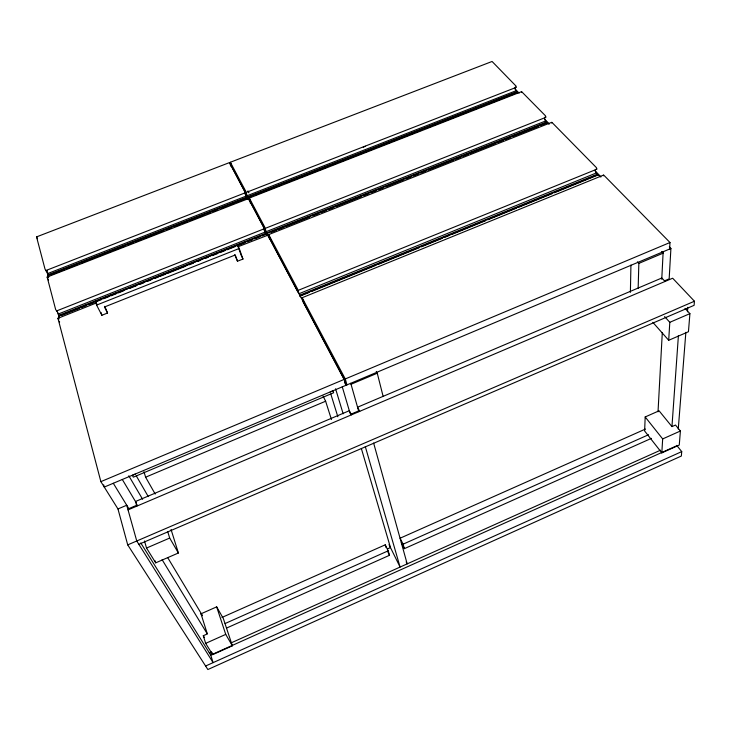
<?xml version="1.0" encoding="UTF-8"?>
<svg xmlns="http://www.w3.org/2000/svg" width="731" height="731" viewBox="0 0 731 731"><rect width="100%" height="100%" fill="white"/><g stroke="black" fill="none" stroke-linecap="round" stroke-linejoin="round"><path stroke-width="1.1" d="M59.12 316.395L57.228 311.58L55.675 309.624L47.14 277.058L248.641 198.54M630.387 292.345L630.935 265.061M638.154 288.361L638.848 263.388L637.423 261.853M645.181 416.962L644.632 430.988L661.82 452.882L679.263 445.051L680.397 431.007L675.508 425.04L671.953 426.621L659.079 410.804L645.181 416.962L662.67 438.929L661.82 452.882M661.756 279.297L663.154 251.747M658.028 411.772L662.304 332.45M669.623 249.024L669.989 242.509L603.925 175.285A1.142 0.466 69 0 0 603.358 175.815M669.331 246.85L670.912 248.476L669.157 278.867L664.442 280.868M685.002 308.372L689.909 313.645L688.447 331.728L668.701 340.29L669.797 322.316L664.616 316.569M671.972 426.365L678.414 335.538M678.267 429.051L685.852 332.322M687.451 311.835L687.807 307.285M676.723 445.398L681.731 451.612L681.356 456.034L207.86 669.532L127.715 544.878L117.965 508.959L100.869 481.638L57.95 318.296L96.136 303.036M128.035 509.872L672.657 278.219L694.45 301.236L694.103 305.33L138.853 544.339M303.877 302.963L304.27 303.511L302.15 297.736L603.504 175.111M596.094 169.126A2.257 0.905 69.1 0 1 596.395 169.373L596.971 169.08L596.368 167.591L551.887 122.351L551.567 123.046M205.603 666.014L681.731 451.612M209.258 652.71L211.332 651.778M231.087 642.905L660.559 450.177M676.961 445.691L210.747 655.095L140.772 542.959M212.675 654.656L232.376 645.802L223.32 618.508L216.668 606.867L200.988 613.812L207.33 633.923L203.291 635.732L205.667 643.362L212.675 654.656L211.99 652.491M248.503 198.439L248.778 199.252M251.025 203.099L249.308 198.046L521.614 91.631L545.408 115.736L545.975 117.134L545.509 117.481A2.129 0.786 70.5 0 0 545.244 117.271M225.102 623.534L388.179 550.827L385.228 544.823L221.968 617.448M651.367 438.372L404.344 548.67L403.11 544.175L648.534 434.744M226.5 628.093L389.504 555.295L388.179 550.827M205.667 643.362L225.733 634.389L232.376 645.802M662.67 438.929L680.397 431.007M645.427 429.07L400.095 538.208L403.11 544.175M387.357 548.954L390.473 547.565L361.37 448.569M144.5 540.967L146.529 548.049L155.703 562.843L178.391 553.001L171.054 529.491M146.529 548.049L169.693 538.053L178.391 553.001M669.797 322.316L689.909 313.645M127.715 544.878L694.45 301.236M117.965 508.959L126.737 505.231L136.752 540.986L213.105 662.642L210.382 653.925M137.529 504.929L128.82 508.639L113.296 483.273M350.405 414.413L358.619 410.923M100.869 481.638L344.328 379.343L267.089 233.436L547.126 122.415L548.597 123.923M303.009 301.729L346.987 384.871L345.279 378.95L669.989 242.509M670.912 248.476L104.268 487.074L103.683 484.872M135.253 474.099L132.274 475.351L133.334 477.16L333.601 392.775L333.007 390.829L330.184 392.017M351.035 384.268L377.269 373.221L376.255 371.43M638.848 263.388L663.081 253.182L661.555 251.601M143.961 471.751L145.615 477.197L325.624 401.218L323.075 396.138M309.551 292.29L300.057 296.146L299.756 295.169L597.602 174.115L597.611 175.175L554.354 192.765M311.662 291.431L376.026 265.262M378.137 264.403L419.292 247.672M421.403 246.813L442.502 238.233M444.612 237.374L449.894 235.236M452.005 234.377L485.768 220.643M487.879 219.784L516.369 208.207M518.48 207.348L552.243 193.624M297.974 290.445L596.395 169.373M597.602 174.115L596.441 172.918L298.997 293.734L297.462 288.791L268.697 234.596L551.658 122.342M521.614 91.631L521.459 92.371M239.22 248.476L237.548 245.059L95.459 301.382L96.602 305.092L239.22 248.476L242.966 259.048L237.502 261.223L234.733 254.671M96.602 305.092L101.883 315.28L107.539 313.023L104.825 306.316M56.488 310.977L264.293 228.748M265.106 228.428L545.509 117.481M58.224 314.065L265.353 232.01L266.322 234.231L263.717 229.287M249.362 198.101L264.576 226.784L266.166 231.69L545.701 120.953L546.779 123.036M58.599 315.472L266.011 233.262M266.166 231.69L266.824 232.933L546.715 121.995M59.275 318.049L58.745 316.03L266.276 233.756L267.217 235.556M61.23 315.554L79.204 308.427M81.315 307.596L86.605 305.494M88.716 304.653L94.007 302.561M96.117 301.72L101.408 299.628M103.519 298.787L108.8 296.695M110.92 295.854L116.202 293.761M118.321 292.921L123.603 290.819M129.944 288.306L136.295 285.794M140.516 284.112L143.696 282.86M147.918 281.179L151.089 279.927M155.319 278.246L158.49 276.994M160.61 276.154L165.891 274.052M168.011 273.22L185.976 266.093M189.146 264.832L193.377 263.16M197.608 261.479L200.778 260.227M205.009 258.546L208.18 257.285M212.41 255.612L217.692 253.52M219.812 252.679L225.093 250.578M227.213 249.746L235.665 246.393M238.836 245.132L245.177 242.619M247.297 241.778L252.579 239.686M254.699 238.845L259.98 236.753M262.1 235.912L265.271 234.651M271.375 232.23L276.674 230.128M278.785 229.296L284.085 227.195M286.205 226.354L309.505 217.116M312.685 215.855L319.036 213.333M321.156 212.493L326.455 210.391M328.575 209.55L333.866 207.449M335.986 206.608L361.406 196.529M363.526 195.689L368.826 193.596M370.946 192.756L376.237 190.654M378.356 189.813L383.656 187.712M385.767 186.871L403.777 179.735M405.897 178.894L411.197 176.792M413.307 175.952L418.607 173.85M420.727 173.009L426.027 170.908M428.138 170.076L453.558 159.988M455.678 159.148L460.978 157.055M463.098 156.215L468.388 154.113M470.508 153.272L495.929 143.194M498.049 142.353L503.348 140.251M505.468 139.411L510.759 137.309M512.879 136.469L538.299 126.39M540.419 125.549L545.719 123.448M238.169 246.694L268.003 235.135M45.843 270.552L245.278 192.792M246.064 192.491L516.123 87.409L516.113 86.157L492.082 61.468L230.347 162.255L232.284 168.029L248.056 197.836L251.245 196.584M363.289 147.123L365.409 146.291M48.529 276.364L47.542 273.641L246.347 196.027L247.517 198.594M230.347 162.255L245.525 190.864L247.133 195.725L516.159 90.699L517.183 92.682M47.88 274.929L246.95 197.169M247.133 195.725L247.736 196.867L517.1 91.658M51.581 274.6L56.899 272.526M59.028 271.694L64.346 269.611M66.466 268.78L77.102 264.631M81.36 262.968L86.678 260.885M88.807 260.053L94.125 257.979M96.254 257.148L103.692 254.242M105.821 253.41L111.139 251.327M113.268 250.495L123.904 246.347M128.153 244.684L133.471 242.601M135.601 241.769L140.919 239.695M143.048 238.863L157.933 233.043M160.062 232.211L163.251 230.969M166.44 229.717L170.698 228.063M174.956 226.4L180.274 224.316M182.394 223.485L187.712 221.411M189.841 220.579L204.735 214.759M206.855 213.927L210.053 212.684M213.242 211.433L217.491 209.779M221.749 208.116L227.067 206.032M229.196 205.201L234.514 203.127M236.634 202.295L247.27 198.138L244.647 193.167M255.503 194.921L260.821 192.847M262.95 192.015L281.033 184.952M285.282 183.289L290.6 181.206M292.729 180.374L298.047 178.3M300.176 177.469L307.623 174.563M309.752 173.731L327.835 166.659M332.093 164.996L337.411 162.922M339.531 162.09L344.858 160.016M346.978 159.184L374.637 148.375M378.896 146.712L384.214 144.637M386.343 143.806L391.661 141.723M393.79 140.891L414.002 132.996M417.191 131.754L421.44 130.091M425.698 128.428L431.016 126.344M433.145 125.513L438.463 123.438M440.592 122.607L460.804 114.712M462.933 113.881L468.251 111.797M472.5 110.134L477.818 108.06M479.947 107.229L485.265 105.145M487.394 104.323L507.606 96.419M509.735 95.587L515.053 93.513M47.542 273.641L44.993 269.008L36.55 236.89L229.589 162.547L244.739 191.175L246.347 196.027M47.14 277.058L47.88 278.401M302.15 297.736L345.279 378.95M57.977 318.177L58.864 320.004M515.163 89.081L519.138 93.148M544.568 119.171L549.337 124.051M594.632 170.405L600.983 176.911M600.279 176.856L598.068 174.59L300.057 295.735L300.359 296.722M665.055 281.453L661.82 277.999L357.56 407.204L359.734 411.325M652.874 322.362L668.701 340.29M203.291 635.732L204.461 637.624M162.108 559.681L207.229 633.759M167.819 557.808L202.323 615.338M200.988 613.812L202.149 615.73M122.305 479.481L136.359 502.974M128.802 475.771L142.591 499.236M136.304 475.908L148.274 496.596M270.406 239.722L270.726 240.133L268.67 234.596M145.615 477.197L155.2 494.065M58.745 316.03L59.266 316.952M36.55 236.89L37.546 238.726M247.946 190.937L248.951 192.838M250.386 202.249L267.135 233.911L266.824 232.933M268.981 237.401L267.089 233.436M270.031 239.393L297.956 292.162M248.211 199.554L247.197 197.635L48.018 275.441L48.593 277.597M344.456 382.258L346.046 385.274L344.328 379.343M351.456 414.842L349.308 410.712L135.491 501.512L136.825 506.135M95.459 301.382L96.894 304.16M107.539 313.023L104.451 306.993L235.254 254.982L237.502 261.223M401.346 542.722L404.344 548.67M406.171 561.847L407.185 563.884L373.632 443.059M265.353 232.01L263.763 227.113L247.973 197.324L517.475 92.042L517.557 93.065M249.353 200.522L248.878 199.517M389.011 544.613L400.085 567.073L365.317 446.632M387.558 551.302L389.504 555.295M241.714 256.48L242.966 259.048M268.441 236.579L267.848 234.998M268.725 237.155L269.163 238.151M59.385 321.466L59.631 322.015M249.554 200.961L249.975 201.984M48.31 279.69L48.52 280.211M269.383 238.69L269.575 239.211M237.548 245.059L241.294 255.622M229.589 162.547L230.886 166.394M247.736 196.867L248.293 198.293M216.668 606.867L225.733 634.389M266.276 233.756L266.587 234.733M325.624 401.218L331.463 419.567M330.787 393.963L337.85 416.752M101.024 312.502L101.883 315.28M250.322 202.953L250.514 203.602M167.701 531.592L169.693 538.053M335.575 388.773L343.159 413.81M385.228 544.823L386.041 547.51M342.272 386.854L350.094 413.353M155.127 560.841L155.703 562.843M350.752 383.291L358.83 411.672M46.921 270.306L48.675 276.912M58.261 313.151L59.439 317.62M377.269 373.221L383.135 396.449M547.126 122.415L547.181 123.448M545.701 120.953A2.129 0.786 70.5 0 1 544.696 118.915A2.129 0.786 70.5 0 1 544.814 117.252M516.159 90.699A2.056 0.722 71.2 0 1 515.145 87.309M515.657 87.09A2.056 0.722 71.2 0 1 515.894 87.281M596.441 172.918A2.257 0.905 69.1 0 1 595.253 169.957"/></g></svg>
